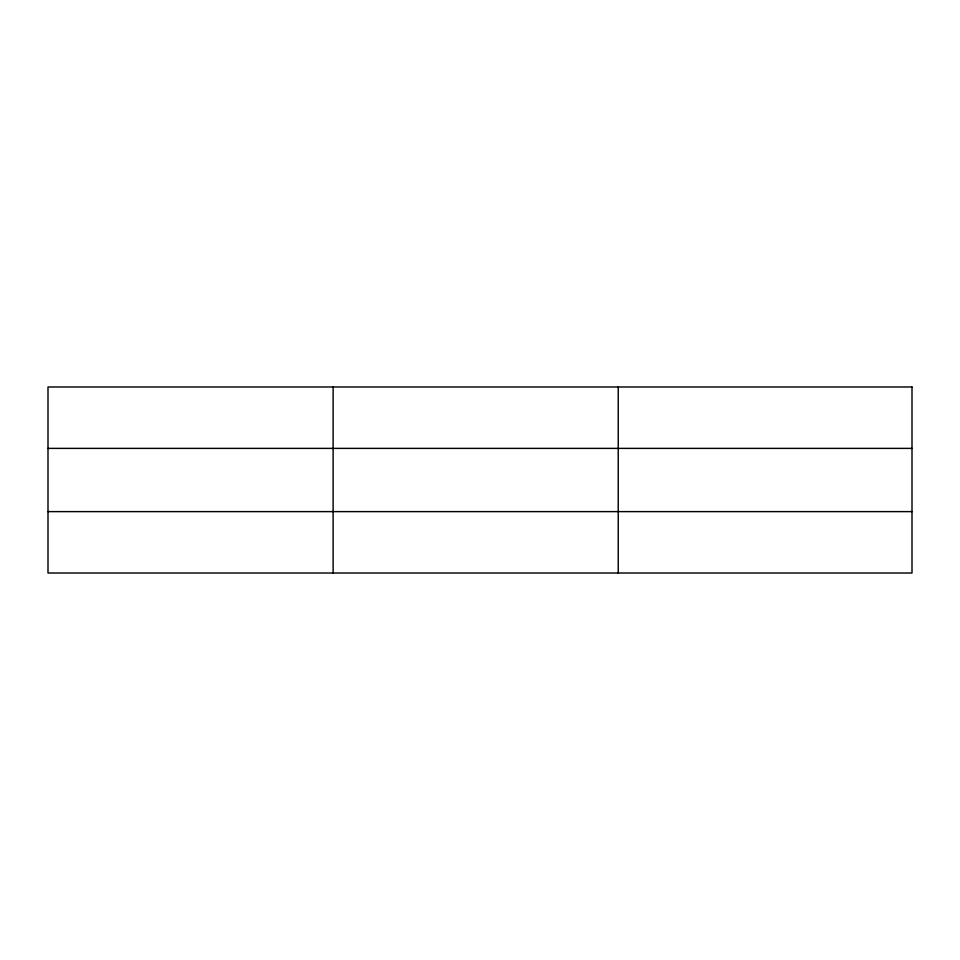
<?xml version="1.0" encoding="UTF-8"?>
<svg xmlns="http://www.w3.org/2000/svg" width="960" height="960" viewBox="0 0 960 960"><rect width="100%" height="100%" fill="white"/><g stroke="black" fill="none" stroke-linecap="round" stroke-linejoin="round"><path stroke-width="1.44" d="M333.12 386.988L333.12 573.012M618.24 386.988L618.24 573.012M48 448.38L912 448.38M48 511.62L912 511.62M912 386.988L912 573.012L48 573.012L48 386.988L912 386.988"/></g></svg>
